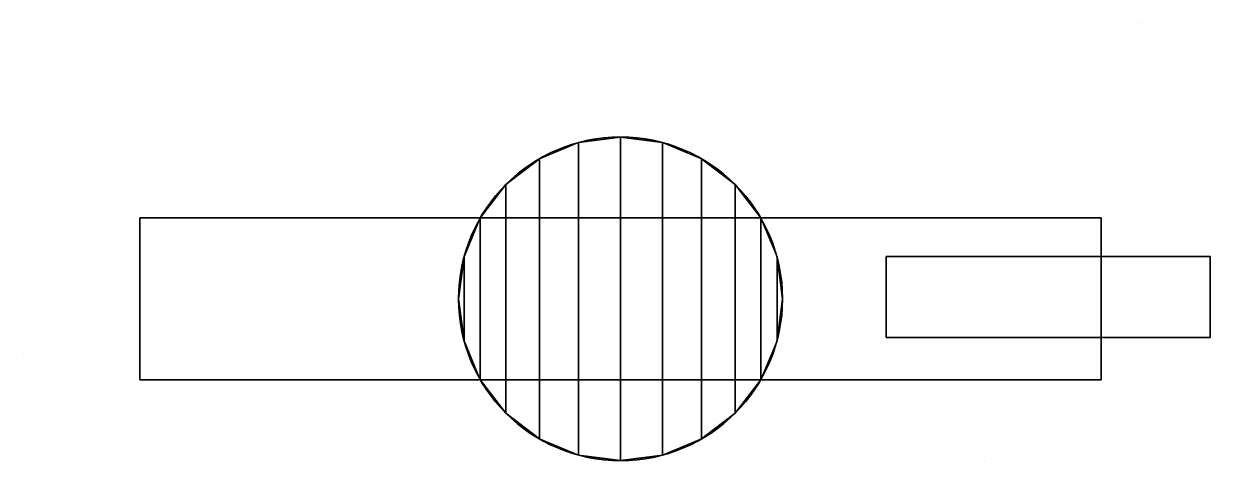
# Model space of a CAD drawing. Header units: inches. Extents: x -11 to 99, y -30 to 11.
import ezdxf

# ---------------------------------------------------------------- set-up
doc = ezdxf.new("R2010")
doc.units = ezdxf.units.IN
doc.header["$MEASUREMENT"] = 0
for name, color, linetype in [('ACESSORIO', 3, 'Continuous'), ('CONTORNO', 6, 'Continuous'), ('preto', 250, 'Continuous')]:
    doc.layers.add(name, color=color, linetype=linetype)

msp = doc.modelspace()

# ---------------------------------------------------------------- linework, layer by layer
for p, q in [((92.73, 10.51), (92.73, 10.51)), ((92.73, 10.51, -3), (92.73, 10.51, -3)), ((0, -22.5), (0, -7.5)), ((0, -22.5, 3), (0, -7.5, 3)), ((89, -22.5), (89, -7.5)), ((69.11, -18.57), (69.11, -11.07)), ((69.11, -18.57, 5), (69.11, -11.07, 5)), ((99.11, -18.57), (99.11, -11.07)), ((69.11, -14.82), (69.11, -18.57))]:
    msp.add_line(p, q)
at = {"extrusion": (0, 0, -1)}
for p, q in [((-10.76, -20.06), (-10.76, -20.06)), ((-10.76, -20.06), (-10.76, -20.06)), ((-10.76, -20.06), (-10.76, -20.06)), ((-10.76, -20.06), (-10.76, -20.06)), ((-10.76, -20.06, 3), (-10.76, -20.06, 3)), ((-10.76, -20.06, 3), (-10.76, -20.06, 3)), ((-10.76, -20.06, 3), (-10.76, -20.06, 3)), ((-10.76, -20.06, 3), (-10.76, -20.06, 3)), ((78.24, -30.06), (78.24, -30.06)), ((78.24, -30.06, -3), (78.24, -30.06, -3)), ((78.24, -30.06, -3), (78.24, -30.06, -3))]:
    msp.add_line(p, q, dxfattribs=at)
for centre, start, end in [((44.5, -15, 3), 0, 180), ((44.5, -15, 5), 0, 180), ((44.5, -15, 3), 180, 360), ((44.5, -15, 5), 180, 360)]:
    msp.add_arc(centre, 15, start, end)
at = {"layer": 'ACESSORIO'}
for points in [[(0, -22.5, 3), (0, -22.5), (0, -7.5), (0, -7.5, 3)], [(0, -22.5), (0, -22.5), (0, -22.5), (0, -7.5)], [(0, -7.5, 3), (0, -7.5), (89, -7.5), (89, -7.5, 3)], [(0, -7.5), (0, -22.5), (89, -22.5), (89, -7.5)], [(89, -7.5, 3), (89, -7.5, 3), (0, -7.5, 3)], [(89, -7.5, 3), (89, -22.5, 3), (0, -22.5, 3), (0, -7.5, 3)], [(89, -7.5, 3), (89, -7.5), (89, -7.5, 3)], [(89, -7.5), (89, -22.5), (89, -22.5, 3), (89, -7.5, 3)], [(69.11, -18.57, 5), (69.11, -18.57), (69.11, -11.07), (69.11, -11.07, 5)], [(69.11, -18.57), (69.11, -18.57), (69.11, -18.57), (69.11, -11.07)], [(69.11, -11.07, 5), (69.11, -11.07), (99.11, -11.07), (99.11, -11.07, 5)], [(69.11, -11.07), (69.11, -18.57), (99.11, -18.57), (99.11, -11.07)], [(99.11, -11.07, 5), (99.11, -11.07, 5), (69.11, -11.07, 5)], [(99.11, -11.07, 5), (99.11, -18.57, 5), (69.11, -18.57, 5), (69.11, -11.07, 5)], [(99.11, -11.07, 5), (99.11, -11.07), (99.11, -11.07, 5)], [(99.11, -11.07), (99.11, -18.57), (99.11, -18.57, 5), (99.11, -11.07, 5)], [(99.11, -18.57, 5), (99.11, -18.57), (69.11, -18.57), (69.11, -18.57, 5)], [(99.11, -18.57), (99.11, -18.57), (69.11, -18.57)], [(89, -22.5, 3), (89, -22.5), (0, -22.5), (0, -22.5, 3)], [(89, -22.5), (89, -22.5), (0, -22.5)]]:
    msp.add_3dface(points, dxfattribs=at)
at = {"layer": 'CONTORNO'}
for centre in [(44.5, -15, 3), (44.5, -15, 5)]:
    msp.add_circle(centre, 15, dxfattribs=at)

# ---------------------------------------------------------------- meshes
at = {"layer": 'preto'}
mesh = msp.add_polymesh((2, 13), dxfattribs=at)
for k, corner in enumerate([(29.5, -15, 5), (30.01, -11.12, 5), (31.51, -7.5, 5), (33.89, -4.39, 5), (37, -2.01, 5), (40.62, -0.51, 5), (44.5, 0, 5), (48.38, -0.51, 5), (52, -2.01, 5), (55.11, -4.39, 5), (57.49, -7.5, 5), (58.99, -11.12, 5), (59.5, -15, 5), (29.5, -15, 3), (30.01, -11.12, 3), (31.51, -7.5, 3), (33.89, -4.39, 3), (37, -2.01, 3), (40.62, -0.51, 3), (44.5, 0, 3), (48.38, -0.51, 3), (52, -2.01, 3), (55.11, -4.39, 3), (57.49, -7.5, 3), (58.99, -11.12, 3), (59.5, -15, 3)]):
    mesh.set_mesh_vertex(divmod(k, 13), corner)
mesh = msp.add_polymesh((2, 13), dxfattribs=at)
for k, corner in enumerate([(29.5, -15, 5), (30.01, -11.12, 5), (31.51, -7.5, 5), (33.89, -4.39, 5), (37, -2.01, 5), (40.62, -0.51, 5), (44.5, 0, 5), (48.38, -0.51, 5), (52, -2.01, 5), (55.11, -4.39, 5), (57.49, -7.5, 5), (58.99, -11.12, 5), (59.5, -15, 5), (29.5, -15, 5), (30.01, -18.88, 5), (31.51, -22.5, 5), (33.89, -25.61, 5), (37, -27.99, 5), (40.62, -29.49, 5), (44.5, -30, 5), (48.38, -29.49, 5), (52, -27.99, 5), (55.11, -25.61, 5), (57.49, -22.5, 5), (58.99, -18.88, 5), (59.5, -15, 5)]):
    mesh.set_mesh_vertex(divmod(k, 13), corner)
mesh = msp.add_polymesh((2, 13), dxfattribs=at)
for k, corner in enumerate([(29.5, -15, 3), (30.01, -11.12, 3), (31.51, -7.5, 3), (33.89, -4.39, 3), (37, -2.01, 3), (40.62, -0.51, 3), (44.5, 0, 3), (48.38, -0.51, 3), (52, -2.01, 3), (55.11, -4.39, 3), (57.49, -7.5, 3), (58.99, -11.12, 3), (59.5, -15, 3), (29.5, -15, 3), (30.01, -18.88, 3), (31.51, -22.5, 3), (33.89, -25.61, 3), (37, -27.99, 3), (40.62, -29.49, 3), (44.5, -30, 3), (48.38, -29.49, 3), (52, -27.99, 3), (55.11, -25.61, 3), (57.49, -22.5, 3), (58.99, -18.88, 3), (59.5, -15, 3)]):
    mesh.set_mesh_vertex(divmod(k, 13), corner)
mesh = msp.add_polymesh((2, 13), dxfattribs=at)
for k, corner in enumerate([(29.5, -15, 5), (30.01, -18.88, 5), (31.51, -22.5, 5), (33.89, -25.61, 5), (37, -27.99, 5), (40.62, -29.49, 5), (44.5, -30, 5), (48.38, -29.49, 5), (52, -27.99, 5), (55.11, -25.61, 5), (57.49, -22.5, 5), (58.99, -18.88, 5), (59.5, -15, 5), (29.5, -15, 3), (30.01, -18.88, 3), (31.51, -22.5, 3), (33.89, -25.61, 3), (37, -27.99, 3), (40.62, -29.49, 3), (44.5, -30, 3), (48.38, -29.49, 3), (52, -27.99, 3), (55.11, -25.61, 3), (57.49, -22.5, 3), (58.99, -18.88, 3), (59.5, -15, 3)]):
    mesh.set_mesh_vertex(divmod(k, 13), corner)

doc.saveas('drawing.dxf')
